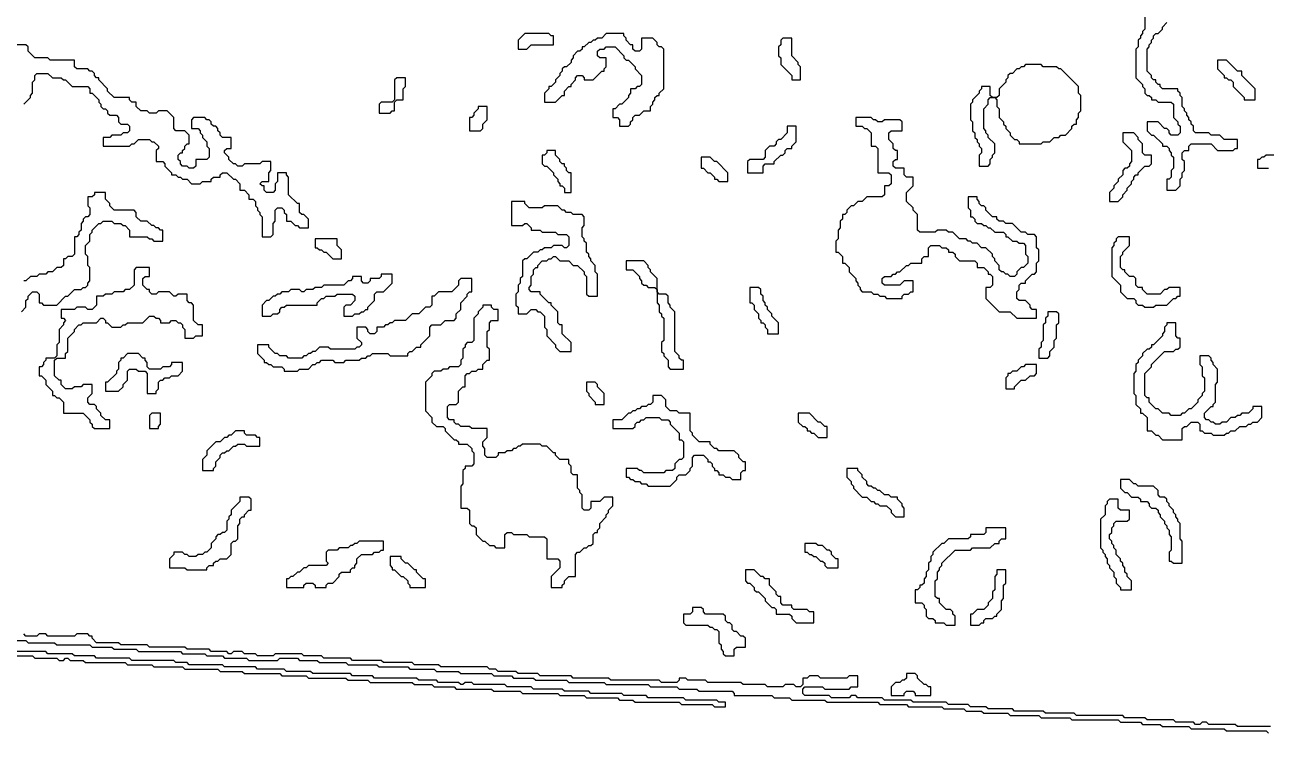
# Model space of a CAD drawing. Header units: metres. Extents: x 0 to 1000, y 0 to 1405.
# Drawn here: x 763.1 to 903.7, y 531 to 611.2 of the extents above; entities that cross this region are included whole.
import ezdxf

# ---------------------------------------------------------------- set-up
doc = ezdxf.new("R2010")
doc.units = ezdxf.units.M

msp = doc.modelspace()

# ---------------------------------------------------------------- linework, layer by layer
for points in [[(890, 612.5), (890, 610.75), (889.75, 610.5), (889.75, 610.25), (889.5, 610), (889.5, 609.75), (889.25, 609.5), (889.25, 608.75), (889, 608.5), (889, 605.25), (889.75, 604.5), (889.75, 604.25), (890, 604), (890, 603.5), (890.25, 603.25), (890.5, 603.25), (890.75, 603), (890.75, 602.75), (891.25, 602.75), (891.5, 602.5), (893, 602.5), (893.25, 602.25), (893.25, 600.75), (893.75, 600.25), (893.75, 600), (894, 599.75), (894, 599), (893.75, 598.75), (893, 598.75), (892.75, 599), (892.75, 599.25), (892.5, 599.5), (892.25, 599.5), (891.5, 600.25), (890.25, 600.25), (890.25, 599.25), (890.75, 598.75), (891, 598.75), (892, 597.75), (892, 597.5), (892.5, 597.5), (892.75, 597.25), (892.75, 597), (893, 596.75), (893, 596.5), (893.25, 596.25), (893.25, 595), (893, 594.75), (893, 594), (892.75, 593.75), (892.5, 593.75), (892.5, 592.5), (893.5, 592.5), (894, 593), (894, 593.75), (894.25, 594), (894.25, 594.5), (894.5, 594.75), (894.5, 595.75), (894.25, 596), (894.25, 596.75), (894.5, 597), (895, 597), (895, 597.5), (895.25, 597.75), (897.5, 597.75), (898.25, 597), (900, 597), (900.25, 597.25), (900.5, 597.25), (900.5, 598.25), (899, 598.25), (898.5, 598.75), (897.5, 598.75), (897.25, 599), (895.75, 599), (895.5, 599.25), (895.5, 599.75), (895.25, 600), (895.25, 600.25), (895, 600.5), (895, 600.75), (894.75, 601), (894.75, 601.25), (894.5, 601.5), (894.5, 601.75), (894.25, 602), (894.25, 603), (894, 603.25), (894, 603.5), (893.75, 603.75), (893.75, 604), (892, 604), (891.75, 604.25), (891.75, 604.5), (891.5, 604.5), (891.25, 604.75), (891.25, 605), (891, 605), (890.75, 605.25), (890.75, 605.5), (890.25, 606), (890.25, 608.5), (890.5, 608.75), (890.5, 609), (890.75, 609.25), (890.75, 609.5), (891, 609.75), (891, 610), (891.25, 610.25), (891.5, 610.25), (892, 610.75), (892, 611), (892.5, 611.5)], [(763, 602.25), (763.75, 603), (763.75, 603.25), (764, 603.5), (764, 604.75), (764.25, 605), (764.25, 605.5), (764.5, 605.75), (765.75, 605.75), (766.25, 605.25), (767.25, 605.25), (767.5, 605), (767.75, 605), (768.5, 604.25), (770.25, 604.25), (770.5, 604), (770.5, 603.5), (770.75, 603.5), (771.5, 602.75), (771.5, 602.5), (771.75, 602.25), (771.75, 602), (772, 601.75), (772.25, 601.75), (772.5, 601.5), (772.5, 601.25), (772.75, 601), (773.5, 601), (773.75, 600.75), (773.75, 600.25), (774, 600), (774.75, 600), (775, 599.75), (775, 599.25), (774.75, 599), (774.25, 599), (774, 598.75), (773, 598.75), (772.75, 598.5), (772, 598.5), (772, 597.5), (775, 597.5), (775.25, 597.75), (775.5, 597.75), (776, 598.25), (777.25, 598.25), (777.5, 598), (777.75, 598), (778.25, 597.5), (778.25, 597.25), (778, 597), (778, 595.75), (778.75, 595.75), (779, 595.5), (779, 595.25), (779.75, 594.5), (779.75, 594.25), (780.25, 594.25), (780.5, 594), (780.75, 594), (781, 593.75), (781.5, 593.75), (782, 593.25), (783, 593.25), (783.25, 593.5), (784.25, 593.5), (784.25, 593.75), (784.5, 594), (785.25, 594), (785.25, 594.25), (785.5, 594.5), (786, 594.5), (786.75, 593.75), (787, 593.75), (787.5, 593.25), (787.5, 592.5), (788, 592.5), (788.5, 592), (788.5, 591.5), (789, 591.5), (789.25, 591.25), (789.25, 590.75), (789.5, 590.5), (789.5, 590.25), (789.75, 590), (789.75, 589.75), (790, 589.5), (790, 587.25), (791, 587.25), (791.25, 587.5), (791.25, 588.75), (791.5, 589), (791.5, 590.25), (791.75, 590.5), (792.25, 590.5), (792.5, 590.25), (792.5, 590), (792.75, 589.75), (792.75, 589), (793.25, 589), (793.75, 588.5), (794, 588.5), (794.25, 588.25), (795.25, 588.25), (795.25, 589.25), (794.75, 589.75), (794.5, 589.75), (794.25, 590), (794.25, 591), (794, 591), (793, 592), (793, 594), (792.75, 594.25), (792.75, 594.5), (791.75, 594.5), (791.75, 593.5), (791.5, 593.25), (791.5, 592.5), (791.25, 592.25), (790.5, 592.25), (790.25, 592.5), (790.25, 593), (790, 593), (789.75, 593.25), (790, 593.5), (790.75, 593.5), (790.75, 594.5), (791, 594.75), (791, 595.75), (790, 595.75), (789.75, 595.5), (788, 595.5), (787.75, 595.25), (787.25, 595.25), (787, 595.5), (786.75, 595.5), (786.25, 596), (786.25, 596.25), (785.75, 596.75), (785.75, 597), (786, 597.25), (786.5, 597.25), (786.5, 598.5), (785.5, 598.5), (785.25, 598.75), (785.25, 599), (785, 599.25), (785, 599.5), (784.75, 599.75), (784.5, 599.75), (784.25, 600), (784.25, 600.25), (784, 600.5), (783.75, 600.5), (783.5, 600.75), (782.25, 600.75), (782, 600.5), (782, 599.5), (782.75, 599.5), (783, 599.25), (783, 599), (783.25, 598.75), (783.25, 598.5), (783.75, 598), (783.75, 597.5), (784, 597.25), (784, 596.25), (783.75, 596), (782.5, 596), (782.5, 595.25), (782.25, 595), (781.75, 595), (781.5, 595.25), (781, 595.25), (780.75, 595.5), (780.75, 595.75), (780.5, 596), (780.5, 596.5), (780.75, 596.75), (781, 596.75), (781, 597), (781.25, 597.25), (781.25, 597.5), (781.5, 597.75), (781.75, 597.75), (781.75, 598.75), (781.25, 599.25), (780.25, 599.25), (780, 599.5), (780, 600.75), (779.25, 601.5), (778.25, 601.5), (778, 601.25), (777.25, 601.25), (777, 601.5), (776.25, 601.5), (775.75, 602), (775.75, 602.5), (775.25, 602.5), (775, 602.75), (775, 603), (773.25, 603), (772.5, 603.75), (772.5, 604), (771.5, 605), (771.5, 605.25), (771.25, 605.25), (771, 605.5), (771, 605.75), (770.75, 606), (770.5, 606), (770.25, 606.25), (769, 606.25), (768.75, 606.5), (768.75, 607.25), (766, 607.25), (765.75, 607.5), (764.25, 607.5), (763.5, 608.25), (763.5, 608.75), (763.25, 609), (762.25, 609)], [(905, 596.5), (903.75, 596.5), (903.5, 596.25), (903.25, 596.25), (903, 596), (902.75, 596), (902.75, 595), (904, 595)], [(762.75, 578.75), (763.25, 579.25), (763.25, 580), (763.5, 580.25), (763.5, 580.5), (764, 581), (764.5, 581), (764.75, 580.75), (764.75, 579.75), (765, 579.75), (765.25, 579.5), (766.75, 579.5), (767.75, 580.5), (768, 580.5), (768.75, 581.25), (769.5, 581.25), (769.75, 581.5), (770, 581.5), (770.25, 581.75), (770.25, 582), (770.5, 582.25), (770.5, 583.75), (770.25, 584), (770.25, 585), (770, 585.25), (770, 586.25), (770.5, 586.75), (770.5, 587.5), (770.75, 587.75), (770.75, 588), (771.5, 588.75), (771.75, 588.75), (772, 589), (773, 589), (773.25, 588.75), (774, 588.75), (774.25, 588.5), (774.5, 588.5), (775, 588), (775, 587.25), (777, 587.25), (777.25, 587), (777.5, 587), (777.75, 586.75), (778.75, 586.75), (778.75, 588), (778.5, 588), (778.25, 588.25), (778, 588.25), (777.75, 588.5), (777.5, 588.5), (777, 589), (776.25, 589), (775.75, 589.5), (775.75, 590), (775.5, 590.25), (773.25, 590.25), (772.75, 590.75), (772.75, 591), (772.25, 591.5), (772.25, 592.25), (771, 592.25), (771, 592), (770.75, 591.75), (770.25, 591.75), (770.25, 590.75), (770.5, 590.5), (770.5, 589.75), (770.25, 589.5), (770, 589.5), (769.75, 589.25), (769.75, 589), (769.5, 588.75), (769.5, 588), (769.25, 587.75), (769.25, 587.5), (769, 587.25), (768.75, 587.25), (768.75, 585.25), (768.5, 585), (768, 585), (767.75, 584.75), (767.5, 584.75), (767.5, 584), (767.25, 583.75), (766.75, 583.75), (766.25, 583.25), (765.75, 583.25), (765.5, 583), (764.75, 583), (764.5, 582.75), (763.75, 582.75), (763.25, 582.25), (763, 582.25)], [(757.25, 541.5), (763.25, 541.5), (763.5, 541.25), (766.5, 541.25), (766.75, 541), (770.5, 541), (770.75, 540.75), (773, 540.75), (773.25, 540.5), (775.75, 540.5), (776, 540.25), (780.75, 540.25), (781, 540), (783.5, 540), (783.75, 539.75), (785.5, 539.75), (785.75, 539.5), (788.25, 539.5), (788.5, 539.25), (791.75, 539.25), (792, 539.5), (794, 539.5), (794.25, 539.25), (796.25, 539.25), (796.5, 539), (799.5, 539), (799.75, 538.75), (803, 538.75), (803.25, 538.5), (806.5, 538.5), (806.75, 538.25), (809.5, 538.25), (809.75, 538), (812.25, 538), (812.5, 537.75), (816, 537.75), (816.25, 537.5), (818.25, 537.5), (818.5, 537.25), (820.75, 537.25), (821, 537), (824.5, 537), (824.75, 536.75), (828.75, 536.75), (829, 536.5), (833.75, 536.5), (834, 536.25), (837, 536.25), (837.25, 536), (839.25, 536), (839.5, 535.75), (843.25, 535.75), (843.5, 535.5), (843.5, 535.25), (847.75, 535.25), (848, 535), (849.75, 535), (850, 534.75), (853.75, 534.75), (854, 534.5), (859.75, 534.5), (860, 534.25), (863, 534.25), (863.25, 534), (867, 534), (867.25, 533.75), (869.5, 533.75), (869.75, 533.5), (871.5, 533.5), (871.75, 533.25), (874.5, 533.25), (874.75, 533), (878, 533), (878.25, 532.75), (881.5, 532.75), (881.75, 532.5), (887, 532.5), (887.25, 532.25), (889.5, 532.25), (889.75, 532), (891.75, 532), (892, 531.75), (895, 531.75), (895.25, 531.5), (899, 531.5), (899.25, 531.25), (903.75, 531.25), (904, 531)], [(904.25, 531.75), (900.5, 531.75), (900.25, 532), (897.25, 532), (897, 532.25), (896.5, 532.25), (896.25, 532), (895.75, 532), (895.5, 532.25), (893.5, 532.25), (893.25, 532.5), (890.25, 532.5), (890, 532.75), (887.75, 532.75), (887.5, 533), (882.25, 533), (882, 533.25), (878.75, 533.25), (878.5, 533.5), (875.25, 533.5), (875, 533.75), (872.25, 533.75), (872, 534), (870.25, 534), (870, 534.25), (867.75, 534.25), (867.5, 534.5), (863.75, 534.5), (863.5, 534.75), (860.5, 534.75), (860.25, 535), (857.5, 535), (857.25, 535.25), (856.75, 535.25), (856.5, 535), (854.5, 535), (854.25, 535.25), (851.5, 535.25), (851.25, 535.5), (851.25, 536), (851.5, 536.25), (853.5, 536.25), (853.75, 536), (856.5, 536), (856.75, 536.25), (857.5, 536.25), (857.5, 537.5), (856.5, 537.5), (856.25, 537.25), (853.25, 537.25), (853, 537.5), (852, 537.5), (851.75, 537.25), (851.25, 537.25), (851.25, 536.5), (851, 536.25), (850.5, 536.25), (850.25, 536.5), (849.25, 536.5), (849, 536.25), (847.25, 536.25), (847, 536.5), (844.5, 536.5), (844.25, 536.75), (840.5, 536.75), (840.25, 537), (838.25, 537), (838, 537.25), (837.25, 537.25), (837.25, 537), (837, 536.75), (835.25, 536.75), (835, 537), (829.5, 537), (829.25, 537.25), (825.25, 537.25), (825, 537.5), (821.5, 537.5), (821.25, 537.75), (819, 537.75), (818.75, 538), (816.75, 538), (816.5, 538.25), (815.75, 538.25), (815.5, 538.5), (810.25, 538.5), (810, 538.75), (807.25, 538.75), (807, 539), (803.75, 539), (803.5, 539.25), (800.25, 539.25), (800, 539.5), (797, 539.5), (796.75, 539.75), (794.75, 539.75), (794.5, 540), (791.5, 540), (791.25, 539.75), (789.5, 539.75), (789.25, 540), (788, 540), (787.75, 540.25), (786.75, 540.25), (786.5, 540), (786.25, 540), (786, 540.25), (784.25, 540.25), (784, 540.5), (781.5, 540.5), (781.25, 540.75), (777.25, 540.75), (777, 541), (774, 541), (773.75, 541.25), (771.25, 541.25), (770.75, 541.75), (770.75, 542), (770.5, 542), (770.25, 542.25), (769, 542.25), (768.75, 542), (765.75, 542), (765.5, 542.25), (764.75, 542.25), (764.5, 542), (763.25, 542), (763, 542.25)], [(759.5, 539.75), (764, 539.75), (764.25, 539.5), (766.75, 539.5), (767, 539.25), (767.5, 539.25), (767.75, 539.5), (768, 539.5), (768.25, 539.25), (769.75, 539.25), (770, 539), (774.5, 539), (774.75, 538.75), (777.5, 538.75), (777.75, 538.5), (781, 538.5), (781.25, 538.25), (785, 538.25), (785.25, 538), (787.75, 538), (788, 537.75), (792, 537.75), (792.25, 537.5), (795, 537.5), (795.25, 537.25), (799.5, 537.25), (799.75, 537), (802, 537), (802.25, 536.75), (807, 536.75), (807.25, 536.5), (809.25, 536.5), (809.5, 536.25), (811.75, 536.25), (812, 536), (816, 536), (816.25, 535.75), (819.25, 535.75), (819.5, 535.5), (823.5, 535.5), (823.75, 535.25), (826.5, 535.25), (826.75, 535), (830.25, 535), (830.5, 534.75), (832, 534.75), (832.25, 534.5), (837.25, 534.5), (837.5, 534.25), (841, 534.25), (841.25, 534), (842.5, 534), (842.5, 534.5), (841.75, 534.5), (841.5, 534.75), (838, 534.75), (837.75, 535), (833.75, 535), (833.5, 535.25), (831, 535.25), (830.75, 535.5), (827.25, 535.5), (827, 535.75), (824.25, 535.75), (824, 536), (820.75, 536), (820.5, 536.25), (817.75, 536.25), (817.5, 536.5), (814, 536.5), (813.75, 536.75), (813, 536.75), (812.75, 536.5), (812.5, 536.5), (812.25, 536.75), (810, 536.75), (809.75, 537), (807.75, 537), (807.5, 537.25), (802.75, 537.25), (802.5, 537.5), (800.25, 537.5), (800, 537.75), (795.75, 537.75), (795.5, 538), (792.75, 538), (792.5, 538.25), (789.5, 538.25), (789.25, 538.5), (785.75, 538.5), (785.5, 538.75), (781.75, 538.75), (781.5, 539), (780.25, 539), (780, 539.25), (775.25, 539.25), (775, 539.5), (771.25, 539.5), (771, 539.75), (768.75, 539.75), (768.5, 540), (765.75, 540), (765.5, 540.25), (760, 540.25)]]:
    msp.add_lwpolyline(points)
for points in [[(819.75, 610.25), (819, 609.5), (819, 608.5), (820, 608.5), (820.5, 609), (823, 609), (823, 610), (822.75, 610), (822.5, 610.25)], [(829, 610.25), (828.5, 609.75), (828, 609.75), (827.75, 609.5), (827.5, 609.5), (827.25, 609.25), (827, 609.25), (826.5, 608.75), (826.25, 608.75), (826.25, 608.5), (826, 608.25), (825.75, 608.25), (825.25, 607.75), (825.25, 607.5), (825, 607.25), (825, 607), (824.5, 606.5), (824.25, 606.5), (824, 606.25), (824, 606), (823.75, 605.75), (823.75, 605.5), (823.25, 605), (823.25, 604.75), (822.75, 604.25), (822.5, 604.25), (822.5, 604), (822, 603.5), (822, 602.5), (823.25, 602.5), (824, 603.25), (824.25, 603.25), (824.25, 603.75), (824.75, 604.25), (825, 604.25), (825, 604.5), (825.5, 605), (825.5, 605.25), (825.75, 605.5), (826.25, 605.5), (826.5, 605.25), (826.5, 605), (827.5, 605), (828.5, 606), (828.75, 606), (828.75, 606.25), (829, 606.5), (829, 607.5), (828.25, 607.5), (828, 607.75), (828, 608.25), (828.25, 608.5), (828.75, 608.5), (829, 608.75), (830, 608.75), (831, 607.75), (831, 607.5), (831.25, 607.25), (831.5, 607.25), (832.25, 606.5), (832.25, 606.25), (833, 605.5), (833, 604.5), (832.75, 604.25), (832.5, 604.25), (832.25, 604), (831.75, 604), (831.75, 603.5), (831.5, 603.25), (831.5, 603), (830.75, 602.25), (830.5, 602.25), (830, 601.75), (829.75, 601.75), (829.75, 600.75), (830.25, 600.75), (830.5, 600.5), (830.5, 599.75), (831.5, 599.75), (831.75, 600), (831.75, 600.25), (832, 600.5), (832, 600.75), (832.25, 601), (832.75, 601), (833.25, 601.5), (834, 601.5), (834, 602), (834.25, 602.25), (834.25, 602.5), (834.5, 602.75), (834.5, 603), (834.75, 603.25), (835, 603.25), (835, 603.5), (835.5, 604), (835.5, 608.5), (835.25, 608.75), (835, 608.75), (834.75, 609), (834.75, 609.25), (834.25, 609.75), (833, 609.75), (833, 608.5), (832.75, 608.25), (832.25, 608.25), (832, 608.5), (832, 609), (831.75, 609), (831.25, 609.5), (831.25, 609.75), (831, 610), (831, 610.25)], [(849, 609.75), (848.75, 609.5), (848.75, 609), (848.5, 608.75), (848.5, 607.75), (848.75, 607.5), (848.75, 606.75), (850, 605.5), (850, 605), (851, 605), (851, 606.5), (850.75, 606.75), (850.75, 607), (850, 607.75), (850, 609.75)], [(876.5, 606.75), (876.25, 606.5), (876, 606.5), (875.75, 606.25), (875.5, 606.25), (875, 605.75), (874.75, 605.75), (874.5, 605.5), (874.5, 605.25), (874.25, 605), (874.25, 604.75), (873.5, 604), (873.5, 603.25), (873.25, 603), (872.75, 603), (872.5, 603.25), (872.5, 604.25), (871.5, 604.25), (871.5, 604), (871.25, 603.75), (871.25, 603.5), (870.5, 602.75), (870.5, 602.5), (870.25, 602.25), (870.25, 600.5), (870.5, 600.25), (870.5, 599.25), (870.75, 599), (870.75, 598.5), (871, 598.25), (871, 598), (871.25, 597.75), (871.25, 597.5), (871.5, 597.25), (871.5, 596.75), (871.25, 596.5), (871.25, 595.25), (872.25, 595.25), (872.5, 595.5), (872.5, 596), (872.75, 596.25), (872.75, 596.5), (873, 596.75), (873, 597.75), (872.25, 598.5), (872.25, 598.75), (872, 599), (872, 599.25), (871.75, 599.5), (871.75, 601.75), (872.25, 602.25), (872.25, 602.75), (872.5, 603), (873, 603), (873.25, 602.75), (873.25, 602), (873.5, 601.75), (873.5, 600.75), (874, 600.25), (874, 600), (874.25, 599.75), (874.25, 599.5), (874.75, 599), (874.75, 598.75), (875.25, 598.25), (875.5, 598.25), (875.75, 598), (875.75, 597.75), (878.25, 597.75), (878.5, 598), (879.25, 598), (879.75, 598.5), (880.25, 598.5), (880.5, 598.75), (881, 598.75), (881.75, 599.5), (881.75, 599.75), (882, 600), (882.25, 600), (882.25, 600.5), (882.5, 600.75), (882.5, 601.25), (882.75, 601.5), (882.75, 603.25), (882.5, 603.5), (882.5, 604.25), (880.5, 606.25), (880.25, 606.25), (880, 606.5), (878.5, 606.5), (878.25, 606.75)], [(898.25, 607.25), (898.25, 606.25), (899, 605.5), (899, 605.25), (899.25, 605.25), (899.5, 605), (899.75, 605), (900, 604.75), (900, 604.25), (901.25, 603), (901.25, 602.75), (902.5, 602.75), (902.5, 604), (901, 605.5), (901, 606), (900.5, 606), (899.25, 607.25)], [(805.25, 605.25), (805, 605), (805, 602.75), (804.75, 602.5), (803.5, 602.5), (803.25, 602.25), (803.25, 601.25), (804.5, 601.25), (804.75, 601.5), (805, 601.5), (805, 602.5), (805.25, 602.75), (806, 602.75), (806, 604), (806.25, 604.25), (806.25, 605.25)], [(814.5, 602), (814.5, 601.75), (814, 601.25), (814, 601), (813.75, 600.75), (813.5, 600.75), (813.5, 599.25), (814.75, 599.25), (815, 599.5), (815, 600), (815.5, 600.5), (815.5, 602)], [(857.25, 600.75), (857.25, 599.75), (858, 599.75), (858.25, 599.5), (858.5, 599.5), (859, 599), (859, 597.5), (859.5, 597.5), (859.75, 597.25), (859.75, 594.5), (861, 594.5), (861.25, 594.25), (861.25, 593.25), (861, 593), (860.5, 593), (860.5, 592), (860.25, 591.75), (858.5, 591.75), (858, 591.25), (857.5, 591.25), (857, 590.75), (856.75, 590.75), (856.25, 590.25), (856.25, 590), (856, 589.75), (855.75, 589.75), (855.75, 589.25), (855.5, 589), (855.5, 588.25), (855.25, 588), (855.25, 587), (855, 586.75), (855, 585.5), (855.25, 585.5), (855.75, 585), (855.75, 584.25), (856, 584.25), (856.5, 583.75), (856.5, 583.25), (857.25, 582.5), (857.25, 582.25), (857.5, 582), (857.5, 581.75), (857.75, 581.5), (857.75, 581.25), (858, 581), (859, 581), (859.25, 580.75), (859.75, 580.75), (860, 580.5), (860.5, 580.5), (860.75, 580.25), (862.5, 580.25), (862.5, 580.5), (862.75, 580.75), (863.25, 580.75), (863.5, 581), (863.75, 581), (863.75, 582.25), (862.75, 582.25), (862.25, 581.75), (860.5, 581.75), (860.25, 582), (860.25, 582.5), (860.5, 582.75), (861.25, 582.75), (861.5, 583), (861.75, 583), (862, 583.25), (862.25, 583.25), (863, 584), (863.25, 584), (863.5, 584.25), (864.75, 584.25), (864.75, 584.75), (865, 585), (865.5, 585), (865.5, 586), (865.75, 586.25), (866.75, 586.25), (867, 586), (867.5, 586), (867.75, 585.75), (867.75, 585.5), (868.25, 585.5), (868.5, 585.25), (868.5, 585), (869, 584.5), (870.75, 584.5), (871, 584.25), (871, 583.75), (871.75, 583.75), (872.25, 583.25), (872.25, 583), (872.5, 583), (872.75, 582.75), (872.75, 581.75), (872.5, 581.5), (872, 581.5), (872, 580.25), (873.5, 578.75), (874.75, 578.75), (875.5, 578), (877.75, 578), (877.75, 579), (877.25, 579), (877, 579.25), (877, 579.5), (876.5, 580), (875.75, 580), (875.5, 580.25), (875.5, 581), (875.75, 581.25), (875.75, 581.75), (876, 582), (876.5, 582), (876.5, 582.25), (877.25, 583), (877.5, 583), (877.75, 583.25), (877.75, 584.25), (878, 584.5), (878, 585.75), (877.75, 586), (877.75, 587.25), (877.5, 587.5), (876.75, 587.5), (876.5, 587.75), (876, 587.75), (875, 588.75), (874.25, 588.75), (874, 589), (873.5, 589), (873.25, 589.25), (873.25, 589.5), (872.75, 589.5), (872, 590.25), (872, 590.5), (871.75, 590.75), (871.5, 590.75), (871.25, 591), (871.25, 591.25), (871, 591.5), (871, 591.75), (870, 591.75), (870, 590.5), (870.25, 590.25), (870.25, 589.5), (870.5, 589.5), (870.75, 589.25), (870.75, 589), (871, 588.75), (871.5, 588.75), (871.75, 588.5), (872, 588.5), (872.25, 588.25), (872.5, 588.25), (873, 587.75), (874, 587.75), (874.25, 587.5), (874.25, 587.25), (874.5, 587.25), (875, 586.75), (875.5, 586.75), (875.75, 586.5), (876.25, 586.5), (876.5, 586.25), (876.5, 585.25), (876.75, 585), (876.75, 584.25), (876.25, 583.75), (876, 583.75), (875.5, 583.25), (875.5, 583), (875.25, 582.75), (874.75, 582.75), (874.5, 583), (874.25, 583), (874, 583.25), (873.75, 583.25), (873.5, 583.5), (873.5, 584), (873, 584.5), (873, 584.75), (872.75, 585), (872.75, 585.25), (872, 586), (871.5, 586), (871, 586.5), (870.5, 586.5), (870.25, 586.75), (870, 586.75), (869.75, 587), (869, 587), (868.25, 587.75), (867.75, 587.75), (867.5, 588), (866.5, 588), (866.25, 587.75), (864.5, 587.75), (864.25, 588), (864.25, 589.75), (863.75, 590.25), (863.75, 590.5), (863, 591.25), (863, 592.25), (863.75, 593), (863.75, 594), (863, 594), (862.75, 594.25), (862.75, 595), (861.75, 595), (861.5, 595.25), (861.5, 595.75), (861.75, 596), (862, 596), (862, 597), (861.75, 597), (861.5, 597.25), (861.5, 597.75), (861, 598.25), (861, 599), (861.25, 599.25), (862.5, 599.25), (862.5, 600.25), (862.25, 600.5), (860.5, 600.5), (860.25, 600.25), (859.75, 600.25), (859.5, 600.5), (859.25, 600.5), (859, 600.75)], [(849.5, 599.75), (849.5, 599), (848.75, 598.25), (848.5, 598.25), (848.25, 598), (848.25, 597.75), (848, 597.5), (847.5, 597.5), (847, 597), (847, 596.25), (846.75, 596), (845.25, 596), (845, 595.75), (845, 594.5), (846.75, 594.5), (846.75, 595.25), (847, 595.5), (848, 595.5), (848, 595.75), (848.75, 596.5), (849, 596.5), (849.25, 596.75), (849.25, 597), (849.5, 597.25), (850, 597.25), (850, 597.5), (850.5, 598), (850.5, 599.75)], [(887.5, 599), (887.5, 598), (888.5, 597), (888.5, 595.75), (888.25, 595.5), (888.25, 595.25), (888, 595), (887.75, 595), (887.5, 594.75), (887.5, 594.25), (887, 593.75), (887, 593.5), (886.5, 593), (886.5, 592.75), (886, 592.25), (886, 591.25), (887, 591.25), (887.5, 591.75), (887.5, 592), (888, 592.5), (888, 592.75), (888.5, 593.25), (888.5, 593.5), (888.75, 593.75), (888.75, 594), (889, 594.25), (889.25, 594.25), (889.25, 594.5), (890, 595.25), (890.5, 595.25), (890.75, 595.5), (890.75, 596.5), (890, 596.5), (889.75, 596.75), (889.75, 597.75), (889.25, 598.25), (889.25, 598.5), (888.75, 599)], [(822.25, 597), (822.25, 596.75), (822, 596.5), (821.75, 596.5), (821.75, 595.5), (822, 595.25), (822.25, 595.25), (823, 594.5), (823, 594.25), (823.5, 593.75), (823.5, 593.5), (823.75, 593.25), (823.75, 593), (824, 593), (824.25, 592.75), (824.25, 592.25), (825, 592.25), (825, 594.5), (824.75, 594.5), (824.5, 594.75), (824.5, 595), (824.25, 595.25), (824.25, 595.5), (824, 595.5), (823.75, 595.75), (823.75, 596), (823.25, 596.5), (823.25, 597)], [(839.75, 596.25), (839.75, 595), (840, 595), (840.5, 594.5), (840.75, 594.5), (841.25, 594), (841.25, 593.75), (841.5, 593.75), (841.75, 593.5), (842.75, 593.5), (842.75, 594.5), (841.5, 595.75), (841.25, 595.75), (840.75, 596.25)], [(818.25, 591.25), (818.25, 588.5), (819.5, 588.5), (819.75, 588.75), (820, 588.75), (820.5, 588.25), (820.5, 588), (821.5, 588), (821.75, 587.75), (823.25, 587.75), (823.5, 587.5), (824.5, 587.5), (824.75, 587.25), (824.75, 586.25), (824.5, 586), (824.25, 586), (824, 586.25), (823, 586.25), (822.75, 586), (822, 586), (821.75, 585.75), (821.5, 585.75), (821.25, 585.5), (820.75, 585.5), (820, 584.75), (819.75, 584.75), (819.5, 584.5), (819.5, 582.75), (819.25, 582.5), (819.25, 582), (819, 581.75), (819, 581), (818.75, 580.75), (818.75, 579.5), (819, 579.25), (819, 578.5), (820, 578.5), (820.5, 579), (821, 579), (821.25, 578.75), (821.5, 578.75), (822, 578.25), (822, 577), (822.25, 576.75), (822.25, 576), (823.25, 575), (823.25, 574.75), (823.75, 574.25), (825, 574.25), (825, 575.25), (824, 576.25), (824, 577.25), (823.75, 577.25), (823.5, 577.5), (823.5, 578.75), (822.75, 579.5), (822.75, 579.75), (822.5, 579.75), (821.5, 580.75), (821.5, 581), (820.5, 581), (820.25, 581.25), (820.25, 581.5), (820.5, 581.75), (820.5, 582.75), (820.75, 583), (820.75, 583.5), (821, 583.75), (821.25, 583.75), (821.25, 584), (821.75, 584.5), (822.25, 584.5), (822.5, 584.75), (822.75, 584.75), (823, 585), (823.25, 585), (823.75, 584.5), (824.75, 584.5), (825.25, 584), (825.75, 584), (826.5, 583.25), (826.5, 583), (826.75, 582.75), (826.75, 580.75), (827, 580.5), (828, 580.5), (828, 583), (827.75, 583.25), (827.75, 584), (827.25, 584.5), (827.25, 584.75), (827, 585), (827, 585.25), (826.75, 585.5), (826.75, 586.5), (826.5, 586.75), (826.5, 587), (826.25, 587.25), (826.25, 588.25), (826.5, 588.5), (826.5, 589.5), (826.25, 589.75), (825.25, 589.75), (825, 590), (824.5, 590), (824.25, 590.25), (824, 590.25), (823.5, 590.75), (822, 590.75), (821.75, 590.5), (820.25, 590.5), (819.75, 591), (819.75, 591.25)], [(796, 587), (796, 586), (796.25, 586), (796.5, 585.75), (796.75, 585.75), (797, 585.5), (797.25, 585.5), (798, 584.75), (799, 584.75), (799, 585.75), (798.5, 586.25), (798.5, 587)], [(887, 587.25), (886.75, 587), (886.75, 586.75), (886.5, 586.5), (886.5, 586.25), (886.25, 586), (886.25, 582.75), (887.25, 581.75), (887.25, 581), (888, 580.25), (888.75, 580.25), (889, 580), (889, 579.75), (889.25, 579.5), (889.75, 579.5), (890, 579.25), (891, 579.25), (891.25, 579.5), (892.5, 579.5), (893.25, 580.25), (893.5, 580.25), (893.75, 580.5), (894, 580.5), (894, 581.5), (892.75, 581.5), (892.5, 581.25), (892.25, 581.25), (891.75, 580.75), (890.25, 580.75), (889.75, 581.25), (889.75, 581.5), (889.25, 581.5), (889, 581.75), (889, 582.5), (888.75, 582.75), (888.25, 582.75), (887.75, 583.25), (887.75, 583.5), (887.5, 583.5), (887.25, 583.75), (887.25, 585), (887.5, 585.25), (887.5, 585.5), (888.25, 586.25), (888.25, 587.25)], [(775.75, 583.75), (775.5, 583.5), (775.5, 581.75), (775, 581.25), (774.5, 581.25), (774.25, 581), (773.25, 581), (773, 580.75), (772.25, 580.75), (772, 580.5), (771.25, 580.5), (771.25, 579.5), (770.75, 579), (770.25, 579), (770, 579.25), (769, 579.25), (768.75, 579), (767.25, 579), (767.25, 578), (767.5, 578), (767.75, 577.75), (767.5, 577.5), (767.5, 577.25), (767, 576.75), (767, 575.25), (766.75, 575), (766.75, 573.75), (766.5, 573.5), (765.5, 573.5), (765.5, 573.25), (765.25, 573), (765.25, 572.75), (765, 572.5), (764.75, 572.5), (764.75, 571.5), (765, 571.5), (765.5, 571), (765.5, 570.5), (766.25, 569.75), (766.25, 569.25), (766.5, 569.25), (766.75, 569), (767, 569), (767.5, 568.5), (767.5, 567.25), (769.75, 567.25), (770.5, 566.5), (770.5, 566.25), (770.75, 566), (770.75, 565.75), (771, 565.5), (772.75, 565.5), (772.75, 566.5), (772.25, 566.5), (771.75, 567), (771.75, 567.25), (771.25, 567.75), (771.25, 568), (771, 568.25), (770.5, 568.25), (770.25, 568.5), (770.25, 569), (770.75, 569.5), (770.75, 570.5), (769.75, 570.5), (769.5, 570.25), (768.75, 570.25), (768.5, 570), (767.75, 570), (767.25, 570.5), (767.25, 571), (767, 571), (766.5, 571.5), (766.5, 573.25), (766.75, 573.5), (767.75, 573.5), (767.75, 574), (768, 574.25), (768, 575.75), (768.75, 576.5), (768.75, 576.75), (769.25, 577.25), (769.5, 577.25), (769.75, 577.5), (771.25, 577.5), (771.75, 578), (772, 578), (772.25, 577.75), (772.25, 577.5), (772.5, 577.5), (773, 577), (774, 577), (774.25, 577.25), (774.5, 577.25), (774.75, 577.5), (776.5, 577.5), (777.25, 578.25), (777.75, 578.25), (778, 578), (778.25, 578), (778.5, 577.75), (778.5, 577.5), (779.5, 577.5), (779.75, 577.75), (780.25, 577.75), (780.5, 577.5), (780.75, 577.5), (781, 577.25), (781, 577), (781.25, 576.75), (781.25, 575.75), (782.25, 575.75), (782.5, 576), (783.25, 576), (783.25, 577.25), (782.75, 577.25), (782.25, 577.75), (782.25, 579.5), (782, 579.75), (781.75, 579.75), (781.5, 580), (781.5, 580.75), (780.5, 580.75), (780.25, 580.5), (780, 580.5), (779.5, 581), (778.25, 581), (778, 580.75), (777.5, 580.75), (777.25, 581), (777.25, 581.25), (777, 581.25), (776.5, 581.75), (776.5, 582.5), (776.75, 582.75), (777.25, 582.75), (777.25, 583.75)], [(831.25, 584.5), (831.25, 583.5), (832, 583.5), (832.75, 582.75), (832.75, 582.5), (833, 582.25), (833, 582), (833.25, 581.75), (833.5, 581.75), (833.75, 581.5), (834.5, 581.5), (834.75, 581.25), (834.75, 579.75), (835, 579.5), (835, 578.75), (835.25, 578.5), (835.25, 578.25), (835.5, 578), (835.5, 575.5), (835.25, 575.25), (835.25, 574.25), (835.5, 574), (835.5, 573.75), (836, 573.25), (836, 572.5), (836.25, 572.25), (837.75, 572.25), (837.75, 573.25), (837.5, 573.25), (837.25, 573.5), (837.25, 573.75), (836.75, 574.25), (836.75, 578.75), (836.25, 579.25), (836.25, 579.5), (836, 579.75), (836, 580.5), (835.75, 580.75), (835, 580.75), (834.75, 581), (834.75, 582.5), (834, 583.25), (834, 583.5), (833.75, 583.75), (833.75, 584), (833.25, 584.5)], [(812.5, 582.5), (812.25, 582.25), (812.25, 581.75), (811.5, 581), (810, 581), (809.5, 580.5), (809.25, 580.5), (809.25, 579.5), (809, 579.25), (808.5, 579.25), (807.75, 578.5), (807, 578.5), (806.25, 577.75), (805, 577.75), (804.75, 577.5), (804.5, 577.5), (804.25, 577.25), (804, 577.25), (803.75, 577), (803, 577), (803, 576.5), (802.75, 576.25), (802.25, 576.25), (802, 576.5), (802, 576.75), (801.75, 577), (800.75, 577), (800.75, 575.75), (801.25, 575.25), (801.25, 575), (801, 574.75), (800.75, 574.75), (800.5, 574.5), (797.75, 574.5), (797.5, 574.75), (796.5, 574.75), (796, 574.25), (795.75, 574.25), (795.5, 574), (795.25, 574), (795, 573.75), (794.75, 573.75), (794.5, 573.5), (793, 573.5), (792.75, 573.75), (792, 573.75), (791.75, 574), (791.5, 574), (790.75, 574.75), (790.75, 575), (789.5, 575), (789.5, 574), (790.25, 573.25), (790.25, 573), (790.5, 573), (790.75, 572.75), (791, 572.75), (791.25, 572.5), (792.25, 572.5), (792.5, 572.25), (792.5, 572), (794, 572), (794.25, 572.25), (795.25, 572.25), (795.75, 572.75), (796, 572.75), (796.25, 573), (796.5, 573), (796.75, 573.25), (798, 573.25), (798.25, 573), (799.25, 573), (799.5, 573.25), (801, 573.25), (801.25, 573.5), (801.75, 573.5), (802, 573.75), (802.25, 573.75), (802.5, 574), (804.25, 574), (804.5, 573.75), (806.5, 573.75), (806.5, 574), (806.75, 574.25), (807, 574.25), (807.5, 574.75), (808, 574.75), (808, 575), (809, 576), (809, 577), (809.25, 577.25), (810.25, 577.25), (810.75, 577.75), (811.75, 577.75), (812, 578), (812, 578.5), (812.5, 579), (812.5, 579.75), (813.25, 580.5), (813.25, 580.75), (813.5, 581), (813.75, 581), (813.75, 582.5)], [(803.5, 583), (803.5, 582.75), (803.25, 582.5), (802.25, 582.5), (802.25, 582.25), (802, 582), (801.5, 582), (801.25, 582.25), (801.25, 582.75), (800.25, 582.75), (800.25, 582.5), (800, 582.25), (799.75, 582.25), (799.25, 581.75), (797, 581.75), (796.75, 581.5), (796, 581.5), (795.75, 581.25), (795, 581.25), (794.75, 581), (794.5, 581), (794.25, 581.25), (793.25, 581.25), (793, 581), (792.25, 581), (792, 580.75), (791.75, 580.75), (791.5, 580.5), (791.25, 580.5), (790.75, 580), (790.5, 580), (790, 579.5), (790, 578.25), (791, 578.25), (791.25, 578.5), (791.75, 578.5), (792, 578.75), (792, 579), (792.25, 579.25), (792.5, 579.25), (792.75, 579.5), (796.25, 579.5), (796.25, 579.75), (796.75, 580.25), (797, 580.25), (797.25, 580.5), (798.25, 580.5), (798.5, 580.75), (800.25, 580.75), (800.5, 580.5), (800.5, 580), (800, 579.5), (799.5, 579.5), (799.25, 579.25), (799.25, 578.25), (800.25, 578.25), (800.5, 578.5), (801, 578.5), (801.25, 578.75), (801.5, 578.75), (801.75, 579), (802, 579), (802, 579.25), (802.75, 580), (802.75, 580.75), (803, 581), (803.75, 581), (804.75, 582), (804.75, 583)], [(845.25, 581.5), (845.25, 579.75), (845.5, 579.75), (845.75, 579.5), (845.75, 579), (846.25, 578.5), (846.25, 578), (846.5, 577.75), (846.5, 577.5), (846.75, 577.5), (847, 577.25), (847, 577), (847.25, 576.75), (847.25, 576.25), (848.5, 576.25), (848.5, 577.5), (847.75, 578.25), (847.75, 578.5), (847.25, 579), (847.25, 579.25), (847, 579.5), (847, 579.75), (846.75, 580), (846.75, 580.5), (846.5, 580.75), (846.5, 581.25), (846.25, 581.5)], [(815, 579.5), (815, 579.25), (814.5, 578.75), (814.5, 578.5), (814, 578), (814, 575.5), (813.75, 575.25), (813.25, 575.25), (813, 575), (813, 574.75), (812.75, 574.5), (812.75, 573.5), (812.5, 573.25), (812.5, 572.75), (812.25, 572.5), (811.25, 572.5), (811, 572.25), (810.5, 572.25), (810.25, 572), (809.5, 572), (809.25, 571.75), (809.25, 571.5), (808.5, 570.75), (808.5, 567.5), (809.25, 566.75), (809.25, 566.25), (809.75, 565.75), (810.5, 565.75), (810.75, 565.5), (810.75, 565.25), (811.75, 564.25), (812, 564.25), (812.25, 564), (812.25, 563.75), (813.25, 563.75), (813.75, 563.25), (813.75, 563), (814, 562.75), (814, 561.5), (813.75, 561.25), (813, 561.25), (813, 561), (812.75, 560.75), (812.75, 559.25), (812.5, 559), (812.5, 556.5), (813.25, 556.5), (813.5, 556.25), (813.5, 554.75), (813.75, 554.5), (814, 554.5), (814.25, 554.25), (814.25, 553.5), (815, 552.75), (815.25, 552.75), (815.75, 552.25), (816.25, 552.25), (816.5, 552), (817.5, 552), (817.5, 553.5), (817.75, 553.75), (818.25, 553.75), (818.5, 553.5), (820, 553.5), (820.25, 553.25), (822, 553.25), (822.25, 553), (822.25, 550.75), (823.5, 550.75), (823.75, 550.5), (823.75, 549.75), (822.75, 548.75), (822.75, 547.5), (824, 547.5), (824, 547.75), (824.25, 548), (824.25, 548.25), (824.75, 548.75), (825.5, 548.75), (825.5, 551.25), (825.75, 551.5), (826, 551.5), (826.5, 552), (826.75, 552), (827, 552.25), (827.25, 552.25), (827.5, 552.5), (827.5, 553.5), (827.75, 553.75), (828, 553.75), (828, 554), (828.25, 554.25), (828.25, 554.75), (829, 555.5), (829, 555.75), (829.25, 556), (829.25, 556.25), (829.75, 556.75), (829.75, 557.75), (828.75, 557.75), (828.25, 557.25), (827.25, 557.25), (827.25, 556.5), (827, 556.25), (826.5, 556.25), (826.25, 556.5), (826.25, 558), (826, 558.25), (826, 558.5), (825.75, 558.75), (825.75, 560.25), (825.25, 560.25), (825, 560.5), (825, 561.25), (824.75, 561.5), (824.75, 562), (823.75, 562), (823.25, 562.5), (823.25, 562.75), (823, 562.75), (822.25, 563.5), (821.75, 563.5), (821.5, 563.75), (819.5, 563.75), (819.25, 563.5), (819, 563.5), (818.75, 563.25), (818.5, 563.25), (818.25, 563), (817.75, 563), (817.5, 562.75), (816.75, 562.75), (816.75, 562.5), (816.5, 562.25), (815.5, 562.25), (815.25, 562.5), (815.25, 563.25), (815, 563.5), (815, 564), (815.5, 564.5), (815.5, 565.5), (813.75, 565.5), (813.5, 565.75), (812.5, 565.75), (812.25, 566), (812, 566), (811.75, 566.25), (811.75, 566.5), (811.25, 566.5), (811, 566.75), (811, 568), (811.25, 568.25), (812, 568.25), (812.25, 568.5), (812.25, 569.75), (812.75, 570.25), (813, 570.25), (813, 571.5), (813.25, 571.75), (813.5, 571.75), (813.75, 572), (814.25, 572), (814.5, 572.25), (815, 572.25), (815, 572.75), (815.5, 573.25), (815.75, 573.25), (815.75, 574.5), (815.5, 574.75), (815.5, 576.5), (815.75, 576.75), (815.75, 577.5), (816, 577.75), (816.75, 577.75), (816.75, 579), (816.25, 579), (816, 579.25), (816, 579.5)], [(879, 578.75), (879, 578.25), (878.75, 578), (878.75, 577.5), (878.5, 577.25), (878.5, 575.5), (878.25, 575.25), (878.25, 574.75), (878, 574.5), (878, 573.5), (879, 573.5), (879.25, 573.75), (879.25, 574.25), (879.75, 574.75), (879.75, 575.5), (880, 575.75), (880, 577.25), (880.25, 577.5), (880.25, 578.5), (880, 578.75)], [(892.5, 577.5), (892.5, 577.25), (892.25, 577), (892.25, 576.5), (892, 576.25), (892, 576), (891, 575), (890.75, 575), (890.75, 574.75), (890.5, 574.5), (890.25, 574.5), (889.75, 574), (889.75, 573.75), (889.25, 573.25), (889.25, 573), (889, 572.75), (889, 572), (888.75, 571.75), (888.75, 569.5), (889, 569.25), (889, 568.25), (889.5, 567.75), (889.5, 567.25), (889.75, 567.25), (890.25, 566.75), (890.25, 565.25), (890.75, 565.25), (891.25, 564.75), (891.5, 564.75), (892, 564.25), (894.25, 564.25), (894.25, 565.5), (894.5, 565.75), (894.75, 565.75), (895.25, 566.25), (896, 566.25), (896.25, 566), (896.25, 565.25), (896.5, 565.25), (896.75, 565), (897.5, 565), (897.75, 564.75), (899, 564.75), (899.25, 565), (899.5, 565), (899.75, 565.25), (900.25, 565.25), (900.75, 565.75), (901.5, 565.75), (901.75, 566), (902, 566), (902.25, 566.25), (902.75, 566.25), (903.25, 566.75), (903.25, 568), (902.25, 568), (902.25, 567.75), (901.75, 567.25), (901, 567.25), (900.75, 567), (900.5, 567), (900.25, 566.75), (899.75, 566.75), (899.25, 566.25), (898.75, 566.25), (898.5, 566), (898, 566), (897.75, 566.25), (897.5, 566.25), (897.25, 566.5), (897, 566.5), (896.75, 566.75), (896.75, 567.25), (897.5, 568), (897.75, 568), (897.75, 568.25), (898, 568.5), (898, 570.5), (898.25, 570.75), (898.25, 572.25), (897.75, 572.75), (897.75, 573), (897.5, 573.25), (897.5, 573.5), (897.25, 573.75), (896.25, 573.75), (896.25, 572.75), (896.5, 572.5), (896.5, 571.5), (896.75, 571.25), (896.75, 569.75), (896.5, 569.5), (896.5, 569.25), (896, 568.75), (896, 568.5), (895.25, 567.75), (895, 567.75), (894.5, 567.25), (894.25, 567.25), (894, 567), (893, 567), (892.75, 567.25), (892, 567.25), (891.5, 567.75), (891.25, 567.75), (890.5, 568.5), (890.5, 569), (890.25, 569), (890, 569.25), (890, 571.75), (890.75, 572.5), (890.75, 572.75), (892.25, 574.25), (893.25, 574.25), (893.5, 574.5), (893.75, 574.5), (894, 574.75), (894, 575.75), (893.75, 575.75), (893.5, 576), (893.5, 577.5)], [(774.75, 574), (774.25, 573.5), (774, 573.5), (774, 573.25), (773.75, 573), (773.75, 572.25), (773.5, 572), (773.5, 571.75), (772.5, 570.75), (772.25, 570.75), (772.25, 569.75), (773.75, 569.75), (774.25, 570.25), (774.25, 570.5), (774.75, 571), (774.75, 572), (775, 572.25), (775.75, 572.25), (776, 572), (776.75, 572), (777, 571.75), (777, 569.5), (778, 569.5), (778, 569.75), (778.25, 570), (778.25, 570.75), (778.5, 571), (778.75, 571), (779, 571.25), (779.5, 571.25), (779.75, 571.5), (780.5, 571.5), (781, 572), (781, 573), (779.75, 573), (779.75, 572.75), (779.5, 572.5), (778.75, 572.5), (778.5, 572.25), (777.25, 572.25), (777, 572.5), (777, 573), (776.75, 573.25), (776.75, 573.5), (776.5, 573.5), (776, 574)], [(876.5, 572.75), (876.25, 572.5), (876, 572.5), (875.5, 572), (875, 572), (874.75, 571.75), (874.5, 571.75), (874.5, 571.5), (874.25, 571.25), (874.25, 570), (875.25, 570), (875.25, 570.25), (876, 571), (876.5, 571), (877, 571.5), (877.5, 571.5), (877.75, 571.75), (877.75, 572.75)], [(826.75, 570.75), (826.75, 569.75), (827, 569.5), (827, 569.25), (827.75, 568.5), (827.75, 568.25), (828.75, 568.25), (828.75, 569.5), (828, 570.25), (828, 570.5), (827.75, 570.75)], [(834.25, 569.25), (834.25, 568.5), (834, 568.25), (833.75, 568.25), (833.5, 568), (833, 568), (832.75, 567.75), (832.5, 567.75), (832.25, 567.5), (832, 567.5), (831.75, 567.25), (831.5, 567.25), (830.75, 566.5), (829.75, 566.5), (829.75, 565.5), (832, 565.5), (832.25, 565.75), (832.25, 566), (832.5, 566.25), (832.75, 566.25), (833, 566.5), (833.25, 566.5), (833.5, 566.75), (835, 566.75), (835.25, 566.5), (836, 566.5), (836.25, 566.25), (836.25, 566), (837.25, 565), (837.25, 564.25), (837.5, 564.25), (837.75, 564), (837.75, 562.25), (837.5, 562), (837.25, 562), (836.75, 561.5), (836.75, 561), (836.5, 560.75), (835.75, 560.75), (835.5, 560.5), (833.25, 560.5), (833, 560.75), (832.75, 560.75), (832.5, 561), (831.25, 561), (831.25, 560), (831.5, 560), (831.75, 559.75), (832, 559.75), (832.25, 559.5), (832.75, 559.5), (833, 559.25), (833.5, 559.25), (833.75, 559), (836.25, 559), (837, 559.75), (837, 560), (837.25, 560.25), (838, 560.25), (838.5, 560.75), (838.5, 561), (838.75, 561.25), (838.75, 562.25), (839, 562.5), (840, 562.5), (840.5, 562), (840.5, 561.75), (840.75, 561.75), (841, 561.5), (841, 561.25), (841.25, 561), (841.25, 560.75), (841.5, 560.75), (841.75, 560.5), (841.75, 560.25), (842.25, 560.25), (842.5, 560), (843, 560), (843.25, 559.75), (844.25, 559.75), (844.25, 560.5), (844.5, 560.75), (844.75, 560.75), (844.75, 561.75), (844.5, 561.75), (844, 562.25), (844, 562.5), (843.5, 563), (841.75, 563), (841.5, 563.25), (841.25, 563.25), (840.75, 563.75), (840.75, 564), (839.5, 564), (838.75, 564.75), (838.75, 565), (838.5, 565.25), (838.5, 567.25), (837.25, 567.25), (837, 567.5), (836.25, 567.5), (835.75, 568), (835.75, 568.75), (835.25, 569.25)], [(777.5, 567.25), (777.25, 567), (777.25, 565.5), (778.25, 565.5), (778.25, 565.75), (778.5, 566), (778.5, 567.25)], [(850.75, 567.25), (850.75, 566.25), (851.25, 565.75), (851.5, 565.75), (851.75, 565.5), (851.75, 565.25), (852, 565.25), (852.25, 565), (852.5, 565), (853, 564.5), (854, 564.5), (854, 565.75), (853.75, 565.75), (853.25, 566.25), (853, 566.25), (852, 567.25)], [(787, 565.25), (786.5, 564.75), (786.25, 564.75), (786, 564.5), (785.75, 564.5), (785.25, 564), (784.75, 564), (783.75, 563), (783.75, 562.5), (783.25, 562), (783.25, 560.75), (784.5, 560.75), (784.5, 561), (784.75, 561.25), (784.75, 561.75), (785.25, 562.25), (785.25, 562.5), (785.5, 562.75), (785.75, 562.75), (786, 563), (786.25, 563), (786.75, 563.5), (787, 563.5), (787.25, 563.75), (788, 563.75), (788.25, 563.5), (789.75, 563.5), (789.75, 564.5), (789.5, 564.5), (789.25, 564.75), (788.25, 564.75), (788, 565), (788, 565.25)], [(856.25, 561), (856.25, 560), (856.75, 559.5), (856.75, 559.25), (857, 559), (857, 558.75), (858, 557.75), (858.5, 557.75), (859, 557.25), (859.25, 557.25), (859.5, 557), (859.75, 557), (860, 556.75), (860.75, 556.75), (861.25, 556.25), (861.25, 556), (861.75, 555.5), (862.75, 555.5), (862.75, 556.5), (862.5, 556.75), (862.5, 557), (862, 557.5), (862, 557.75), (861.25, 557.75), (861, 558), (860.5, 558), (860, 558.5), (859.75, 558.5), (859.5, 558.75), (859.25, 558.75), (859, 559), (858.75, 559), (858.5, 559.25), (858.5, 559.5), (858, 560), (858, 560.25), (857.5, 560.75), (857.5, 561)], [(887.25, 559.75), (887.25, 558.75), (887.75, 558.25), (888, 558.25), (888.5, 557.75), (889.25, 557.75), (889.5, 557.5), (889.5, 557.25), (890.25, 557.25), (890.5, 557), (890.5, 556.75), (890.75, 556.5), (891.25, 556.5), (891.5, 556.25), (891.5, 556), (891.75, 555.75), (891.75, 555.5), (892.25, 555), (892.25, 554.75), (892.5, 554.5), (892.5, 554.25), (892.75, 554), (892.75, 553.5), (893, 553.25), (893, 551.75), (892.75, 551.5), (892.75, 550.5), (893, 550.5), (893.25, 550.25), (894.25, 550.25), (894.25, 552.75), (894, 553), (894, 554.75), (893.75, 555), (893.75, 555.25), (893.5, 555.5), (893.5, 555.75), (893.25, 556), (893.25, 556.25), (892.75, 556.75), (892.75, 557), (892.5, 557.25), (892.5, 557.5), (892.25, 557.75), (891.75, 557.75), (891.5, 558), (891.5, 558.5), (891, 559), (889.25, 559), (889, 559.25), (888.75, 559.25), (888.25, 559.75)], [(787.5, 557.75), (787.5, 557.25), (786.5, 556.25), (786.5, 555.75), (786.25, 555.5), (786.25, 555.25), (786, 555), (786, 554), (785.75, 553.75), (785.5, 553.75), (785.25, 553.5), (785, 553.5), (784.75, 553.25), (784.75, 553), (784.25, 552.5), (784.25, 552), (783.75, 551.5), (783.5, 551.5), (783.25, 551.25), (782.75, 551.25), (782.5, 551), (781.75, 551), (781.5, 551.25), (781.25, 551.25), (781, 551.5), (780, 551.5), (780, 551.25), (779.5, 550.75), (779.5, 549.75), (781.25, 549.75), (781.5, 549.5), (783.75, 549.5), (783.75, 549.75), (784, 550), (784.5, 550), (784.5, 550.25), (784.75, 550.5), (785, 550.5), (785.25, 550.75), (786, 550.75), (786.5, 551.25), (786.5, 552.5), (786.75, 552.75), (787, 552.75), (787.25, 553), (787.25, 554.5), (787.5, 554.75), (787.5, 555.25), (787.75, 555.5), (788, 555.5), (788, 555.75), (788.5, 556.25), (788.75, 556.25), (788.75, 557.5), (788.5, 557.75)], [(886, 557.5), (885.75, 557.25), (885.75, 557), (885.5, 556.75), (885.5, 555.75), (885, 555.25), (885, 552), (885.25, 551.75), (885.25, 551.5), (885.5, 551.25), (885.5, 551), (885.75, 550.75), (885.75, 550.25), (886, 550), (886, 549.75), (886.5, 549.25), (886.5, 548.75), (886.75, 548.5), (886.75, 548), (887.25, 547.5), (887.25, 547.25), (888.5, 547.25), (888.5, 548.25), (888, 548.75), (888, 549), (887.75, 549.25), (887.75, 549.75), (887.5, 550), (887.5, 550.25), (887.25, 550.5), (887.25, 550.75), (886.75, 551.25), (886.75, 551.75), (886.5, 552), (886.5, 552.25), (886.25, 552.5), (886.25, 552.75), (886, 553), (886, 553.5), (886.25, 553.75), (886.25, 554.25), (886.5, 554.5), (886.5, 554.75), (886.75, 555), (888, 555), (888.25, 555.25), (888.25, 556.25), (887.25, 556.25), (887, 556.5), (887, 557.5)], [(872, 554.25), (872, 553.75), (871.75, 553.5), (870.25, 553.5), (870.25, 553.25), (870, 553), (867.75, 553), (867.25, 552.5), (867, 552.5), (866, 551.5), (866, 551.25), (865.75, 551), (865.75, 550.5), (865.5, 550.25), (865.5, 549.5), (865.25, 549.25), (865.25, 548.75), (865, 548.5), (865, 548), (864.75, 547.75), (864.5, 547.75), (864.5, 547.5), (864.25, 547.25), (864, 547.25), (864, 545.75), (864.75, 545.75), (865, 545.5), (865, 545.25), (865.25, 545), (865.25, 544.25), (865.5, 544), (866, 544), (866.25, 543.75), (866.25, 543.5), (867.25, 543.5), (867.5, 543.25), (868.5, 543.25), (868.5, 544.25), (868.25, 544.5), (868.25, 544.75), (868, 545), (867.5, 545), (866.75, 545.75), (866.75, 546.25), (866.5, 546.25), (866.25, 546.5), (866.25, 548.25), (866.5, 548.5), (866.5, 549.25), (866.75, 549.5), (866.75, 549.75), (867, 550), (867, 550.25), (868.5, 551.75), (870.25, 551.75), (870.5, 552), (872.5, 552), (873, 552.5), (873.5, 552.5), (873.5, 552.75), (873.75, 553), (874.25, 553), (874.25, 554.25)], [(801, 552.75), (800.75, 552.5), (800.5, 552.5), (800.25, 552.25), (800, 552.25), (799.75, 552), (798.75, 552), (798.5, 551.75), (797.5, 551.75), (797.25, 551.5), (797.25, 550.5), (797.5, 550.25), (797.25, 550), (795.25, 550), (795, 549.75), (794.75, 549.75), (794.25, 549.25), (794, 549.25), (793.5, 548.75), (793.25, 548.75), (793, 548.5), (792.75, 548.5), (792.75, 547.5), (794.75, 547.5), (794.75, 547.75), (795, 548), (795.75, 548), (796, 547.75), (796, 547.5), (797.25, 547.5), (797.25, 547.75), (797.5, 548), (798, 548), (798.75, 548.75), (798.75, 549), (799, 549.25), (800, 549.25), (800, 549.5), (800.25, 549.75), (800.5, 549.75), (800.5, 550), (800.75, 550.25), (800.75, 550.75), (801.25, 551.25), (802.5, 551.25), (802.75, 551.5), (803.25, 551.5), (803.5, 551.75), (803.75, 551.75), (803.75, 552.75)], [(851.5, 552.5), (851.5, 551.5), (851.75, 551.5), (852, 551.25), (852.25, 551.25), (852.5, 551), (852.75, 551), (853.25, 550.5), (853.5, 550.5), (853.75, 550.25), (853.75, 550), (854, 549.75), (855.25, 549.75), (855.25, 550.75), (855, 550.75), (854.5, 551.25), (854.5, 551.5), (854.25, 551.75), (854, 551.75), (853.5, 552.25), (853, 552.25), (852.75, 552.5)], [(804.5, 551), (804.5, 550), (804.75, 549.75), (804.75, 549.5), (805, 549.5), (805.75, 548.75), (806, 548.75), (806.5, 548.25), (806.5, 548), (806.75, 547.75), (806.75, 547.5), (808.5, 547.5), (808.5, 548.5), (808.25, 548.5), (807.5, 549.25), (807.5, 549.5), (807.25, 549.5), (806.5, 550.25), (806.25, 550.25), (805.75, 550.75), (805.75, 551)], [(844.75, 549.5), (844.75, 548.25), (845, 548), (845.25, 548), (845.75, 547.5), (845.75, 547.25), (846, 547), (846.25, 547), (847, 546.25), (847, 546), (847.75, 545.25), (848, 545.25), (848.25, 545), (848.25, 544.5), (849.75, 544.5), (850, 544.25), (850, 544), (850.5, 543.5), (852.5, 543.5), (852.5, 544.75), (852, 544.75), (851.75, 545), (850.25, 545), (850, 545.25), (850, 545.5), (849, 545.5), (848.75, 545.75), (848.75, 546.5), (848.5, 546.5), (848.25, 546.75), (848.25, 547), (847.5, 547.75), (847.5, 548.5), (847, 548.5), (846.75, 548.75), (846.5, 548.75), (845.75, 549.5)], [(873.25, 549.5), (873.25, 549), (873, 548.75), (873, 547.25), (872.75, 547), (872.75, 546.25), (872.25, 545.75), (872.25, 545.5), (871.75, 545), (871, 545), (870.5, 544.5), (870.25, 544.5), (870.25, 543.25), (871.25, 543.25), (871.5, 543.5), (871.75, 543.5), (871.75, 543.75), (872, 544), (872.75, 544), (873, 544.25), (873.25, 544.25), (873.25, 544.5), (873.75, 545), (873.75, 546), (874, 546.25), (874, 547.75), (874.25, 548), (874.25, 549.5)], [(838.75, 545.25), (838.75, 544.75), (838.5, 544.5), (837.75, 544.5), (837.75, 543.5), (838, 543.25), (840.5, 543.25), (840.75, 543), (841, 543), (841.25, 542.75), (841.5, 542.75), (841.75, 542.5), (841.75, 541.25), (842, 541), (842, 540.5), (842.25, 540.25), (842.25, 540), (842.5, 539.75), (843.5, 539.75), (843.5, 540.5), (843.75, 540.75), (844.75, 540.75), (844.75, 541.75), (844.5, 542), (844.25, 542), (843.75, 542.5), (843.5, 542.5), (843.25, 542.75), (843.25, 543.25), (843, 543.5), (842.75, 543.5), (842.5, 543.75), (842.5, 544.25), (842.25, 544.5), (840.25, 544.5), (840, 544.75), (840, 545), (839.75, 545.25)], [(863, 537.75), (863, 537.25), (862.75, 537), (862.5, 537), (862.25, 536.75), (861.75, 536.75), (861.25, 536.25), (861.25, 535.25), (862.75, 535.25), (862.75, 535.5), (863, 535.75), (863.75, 535.75), (864, 535.5), (864, 535.25), (865.75, 535.25), (865.75, 536.25), (865.5, 536.25), (865.25, 536.5), (865, 536.5), (864.25, 537.25), (864.25, 537.5), (864, 537.75)]]:
    msp.add_lwpolyline(points, close=True)

doc.saveas('drawing.dxf')
